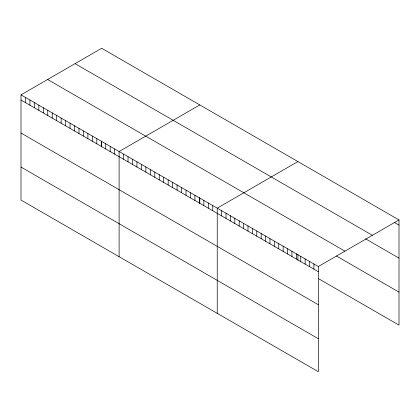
<?xml version="1.0" encoding="UTF-8"?>
<svg xmlns="http://www.w3.org/2000/svg" width="420" height="420" viewBox="0 0 420 420"><rect width="100%" height="100%" fill="white"/><g stroke="black" fill="none" stroke-linecap="round" stroke-linejoin="round"><path stroke-width="0.63" d="M21 94.867L318.313 266.522L318.313 371.716L21 200.062L21 94.867L101.687 48.284L399 219.938L399 325.132L318.239 278.507M199.799 104.932L119.112 151.515L119.112 256.709M297.911 161.574L217.229 208.157L217.229 313.352M318.313 266.522L399 219.938M394.606 222.584L399 225.125M75.059 63.656L372.372 235.31M365.489 238.781L399 258.127M47.628 79.495L344.941 251.15M336.368 255.969L399 292.131M21 100.055L318.313 271.709M21 133.056L318.313 304.71M21 167.06L318.313 338.714M313.919 263.981L313.919 269.168M309.524 261.445L309.524 266.632M305.13 258.909L305.13 264.096M300.736 256.368L300.736 261.555M297.911 254.394L297.911 260.29M296.342 253.832L296.342 259.019M291.942 251.297L291.942 256.484M287.548 248.761L287.548 253.942M283.154 246.22L283.154 251.407M278.759 243.684L278.759 248.871M274.365 241.148L274.365 246.33M269.971 238.607L269.971 243.794M265.571 236.072L265.571 241.259M261.177 233.536L261.177 238.718M256.783 230.995L256.783 236.182M252.389 228.459L252.389 233.646M247.994 225.923L247.994 231.105M243.6 223.382L243.6 228.569M239.201 220.847L239.201 226.034M234.806 218.311L234.806 223.498M230.412 215.77L230.412 220.957M226.018 213.234L226.018 218.421M221.624 210.698L221.624 215.885M212.767 205.585L212.767 210.772M208.309 203.007L208.309 208.194M203.847 200.434L203.847 205.622M199.799 197.747L199.799 203.642M199.39 197.857L199.39 203.044M194.927 195.284L194.927 200.471M190.47 192.712L190.47 197.899M186.008 190.134L186.008 195.321M181.55 187.561L181.55 192.749M177.088 184.984L177.088 190.171M172.631 182.411L172.631 187.598M168.173 179.834L168.173 185.021M163.711 177.261L163.711 182.448M159.254 174.689L159.254 179.876M154.791 172.111L154.791 177.298M150.334 169.538L150.334 174.725M145.871 166.96L145.871 172.148M141.414 164.388L141.414 169.575M136.952 161.81L136.952 166.997M132.494 159.238L132.494 164.425M128.032 156.66L128.032 161.847M123.575 154.088L123.575 159.275M114.655 148.937L114.655 154.124M110.192 146.365L110.192 151.552M105.735 143.787L105.735 148.974M101.687 141.104L101.687 146.995M101.273 141.215L101.273 146.402M96.815 138.637L96.815 143.824M92.358 136.064L92.358 141.251M87.895 133.492L87.895 138.679M83.438 130.914L83.438 136.101M78.976 128.341L78.976 133.529M74.519 125.764L74.519 130.951M70.056 123.191L70.056 128.378M65.599 120.614L65.599 125.801M61.136 118.041L61.136 123.228M56.679 115.463L56.679 120.65M52.216 112.891L52.216 118.078M47.759 110.318L47.759 115.505M43.297 107.74L43.297 112.927M38.84 105.168L38.84 110.355M34.377 102.59L34.377 107.777M29.92 100.018L29.92 105.205M25.457 97.44L25.457 102.627"/></g></svg>
